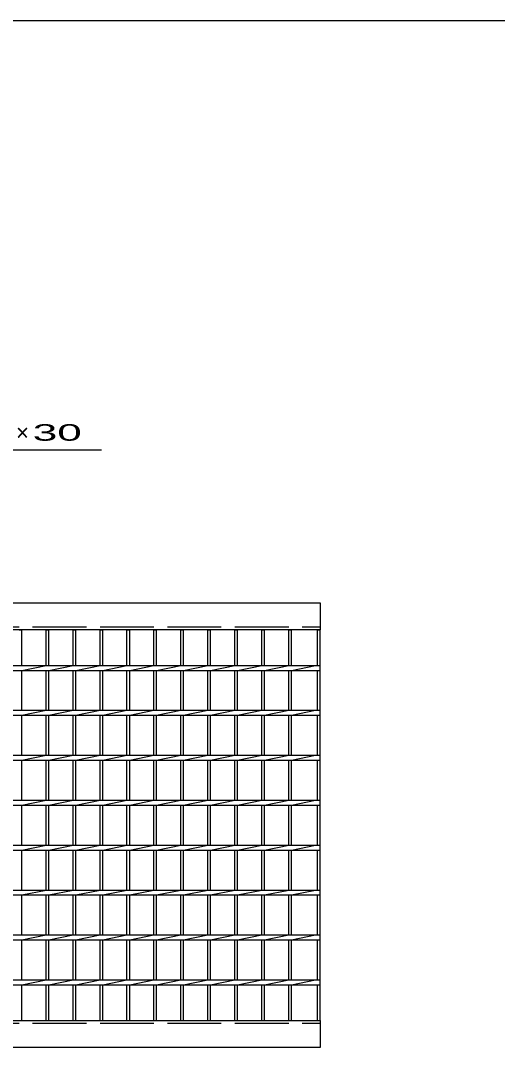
# Model space of a CAD drawing. Units: millimetres, scale not verified. Extents: x -1820 to 1736, y -1282 to 1048.
# Drawn here: x -752 to -222, y -94 to 1048 of the extents above; entities that cross this region are included whole.
import ezdxf
from ezdxf.enums import TextEntityAlignment as Align

# ---------------------------------------------------------------- set-up
doc = ezdxf.new("R2010")
doc.units = ezdxf.units.MM
doc.header["$LTSCALE"] = 10
doc.linetypes.add('DASHED', pattern=[7.5, 6, -1.5])
for name, color, linetype, lineweight in [('0_2', 150, 'Continuous', 25), ('16', 3, 'Continuous', 25), ('22', 4, 'Continuous', 25)]:
    doc.layers.add(name, color=color, linetype=linetype, lineweight=lineweight)
doc.styles.add('ベクトル', font='')
doc.styles.get('ベクトル').set_extended_font_data('ベクトル')

msp = doc.modelspace()

# ---------------------------------------------------------------- linework, layer by layer
at = {"layer": '0_2'}
msp.add_line((-1724, 1048.5), (1736, 1048.5), dxfattribs=at)
at = {"layer": '16'}
for p, q in [((-1414, 400.5), (-419, 400.5)), ((-419, 400.5), (-419, 370.5)), ((-419, 370.5), (-1414, 370.5)), ((-754, 370.5), (-751, 370.5)), ((-751, 330.75), (-751, 370.5)), ((-724, 330.75), (-724, 370.5)), ((-724, 370.5), (-721, 370.5)), ((-721, 330.75), (-721, 370.5)), ((-694, 330.75), (-694, 370.5)), ((-694, 370.5), (-691, 370.5)), ((-691, 330.75), (-691, 370.5)), ((-664, 330.75), (-664, 370.5)), ((-664, 370.5), (-661, 370.5)), ((-661, 330.75), (-661, 370.5)), ((-634, 330.75), (-634, 370.5)), ((-634, 370.5), (-631, 370.5)), ((-631, 330.75), (-631, 370.5)), ((-604, 330.75), (-604, 370.5)), ((-604, 370.5), (-601, 370.5)), ((-601, 330.75), (-601, 370.5)), ((-574, 330.75), (-574, 370.5)), ((-574, 370.5), (-571, 370.5)), ((-571, 330.75), (-571, 370.5)), ((-544, 330.75), (-544, 370.5)), ((-544, 370.5), (-541, 370.5)), ((-541, 330.75), (-541, 370.5)), ((-514, 330.75), (-514, 370.5)), ((-514, 370.5), (-511, 370.5)), ((-511, 330.75), (-511, 370.5)), ((-484, 330.75), (-484, 370.5)), ((-484, 370.5), (-481, 370.5)), ((-481, 330.75), (-481, 370.5)), ((-454, 330.75), (-454, 370.5)), ((-454, 370.5), (-451, 370.5)), ((-451, 330.75), (-451, 370.5)), ((-422, 330.75), (-422, 370.5)), ((-422, 370.5), (-419, 370.5)), ((-419, -64.5), (-419, 370.5)), ((-1414, 330.75), (-419, 330.75)), ((-1414, 325.25), (-419, 325.25)), ((-751, 325.25), (-724, 330.75)), ((-751, 280.75), (-751, 325.25)), ((-724, 280.75), (-724, 325.25)), ((-721, 325.25), (-694, 330.75)), ((-721, 280.75), (-721, 325.25)), ((-694, 280.75), (-694, 325.25)), ((-691, 325.25), (-664, 330.75)), ((-691, 280.75), (-691, 325.25)), ((-664, 280.75), (-664, 325.25)), ((-661, 325.25), (-634, 330.75)), ((-661, 280.75), (-661, 325.25)), ((-634, 280.75), (-634, 325.25)), ((-631, 325.25), (-604, 330.75)), ((-631, 280.75), (-631, 325.25)), ((-604, 280.75), (-604, 325.25)), ((-601, 325.25), (-574, 330.75)), ((-601, 280.75), (-601, 325.25)), ((-574, 280.75), (-574, 325.25)), ((-571, 325.25), (-544, 330.75)), ((-571, 280.75), (-571, 325.25)), ((-544, 280.75), (-544, 325.25)), ((-541, 325.25), (-514, 330.75)), ((-541, 280.75), (-541, 325.25)), ((-514, 280.75), (-514, 325.25)), ((-511, 325.25), (-484, 330.75)), ((-511, 280.75), (-511, 325.25)), ((-484, 280.75), (-484, 325.25)), ((-481, 325.25), (-454, 330.75)), ((-481, 280.75), (-481, 325.25)), ((-454, 280.75), (-454, 325.25)), ((-451, 325.25), (-424, 330.75)), ((-451, 280.75), (-451, 325.25)), ((-422, 280.75), (-422, 325.25)), ((-419, 325.25), (-419, 330.75)), ((-1414, 280.75), (-419, 280.75)), ((-1414, 275.25), (-419, 275.25)), ((-751, 275.25), (-724, 280.75)), ((-751, 230.75), (-751, 275.25)), ((-724, 230.75), (-724, 275.25)), ((-721, 275.25), (-694, 280.75)), ((-721, 230.75), (-721, 275.25)), ((-694, 230.75), (-694, 275.25)), ((-691, 275.25), (-664, 280.75)), ((-691, 230.75), (-691, 275.25)), ((-664, 230.75), (-664, 275.25)), ((-661, 275.25), (-634, 280.75)), ((-661, 230.75), (-661, 275.25)), ((-634, 230.75), (-634, 275.25)), ((-631, 275.25), (-604, 280.75)), ((-631, 230.75), (-631, 275.25)), ((-604, 230.75), (-604, 275.25)), ((-601, 275.25), (-574, 280.75)), ((-601, 230.75), (-601, 275.25)), ((-574, 230.75), (-574, 275.25)), ((-571, 275.25), (-544, 280.75)), ((-571, 230.75), (-571, 275.25)), ((-544, 230.75), (-544, 275.25)), ((-541, 275.25), (-514, 280.75)), ((-541, 230.75), (-541, 275.25)), ((-514, 230.75), (-514, 275.25)), ((-511, 275.25), (-484, 280.75)), ((-511, 230.75), (-511, 275.25)), ((-484, 230.75), (-484, 275.25)), ((-481, 275.25), (-454, 280.75)), ((-481, 230.75), (-481, 275.25)), ((-454, 230.75), (-454, 275.25)), ((-451, 275.25), (-424, 280.75)), ((-451, 230.75), (-451, 275.25)), ((-422, 230.75), (-422, 275.25)), ((-419, 275.25), (-419, 280.75)), ((-1414, 230.75), (-419, 230.75)), ((-751, 225.25), (-724, 230.75)), ((-721, 225.25), (-694, 230.75)), ((-691, 225.25), (-664, 230.75)), ((-661, 225.25), (-634, 230.75)), ((-631, 225.25), (-604, 230.75)), ((-601, 225.25), (-574, 230.75)), ((-571, 225.25), (-544, 230.75)), ((-541, 225.25), (-514, 230.75)), ((-511, 225.25), (-484, 230.75)), ((-481, 225.25), (-454, 230.75)), ((-451, 225.25), (-424, 230.75)), ((-419, 225.25), (-419, 230.75)), ((-1414, 225.25), (-419, 225.25)), ((-751, 180.75), (-751, 225.25)), ((-724, 180.75), (-724, 225.25)), ((-721, 180.75), (-721, 225.25)), ((-694, 180.75), (-694, 225.25)), ((-691, 180.75), (-691, 225.25)), ((-664, 180.75), (-664, 225.25)), ((-661, 180.75), (-661, 225.25)), ((-634, 180.75), (-634, 225.25)), ((-631, 180.75), (-631, 225.25)), ((-604, 180.75), (-604, 225.25)), ((-601, 180.75), (-601, 225.25)), ((-574, 180.75), (-574, 225.25)), ((-571, 180.75), (-571, 225.25)), ((-544, 180.75), (-544, 225.25)), ((-541, 180.75), (-541, 225.25)), ((-514, 180.75), (-514, 225.25)), ((-511, 180.75), (-511, 225.25)), ((-484, 180.75), (-484, 225.25)), ((-481, 180.75), (-481, 225.25)), ((-454, 180.75), (-454, 225.25)), ((-451, 180.75), (-451, 225.25)), ((-422, 180.75), (-422, 225.25)), ((-1414, 180.75), (-419, 180.75)), ((-1414, 175.25), (-419, 175.25)), ((-751, 175.25), (-724, 180.75)), ((-751, 130.75), (-751, 175.25)), ((-724, 130.75), (-724, 175.25)), ((-721, 175.25), (-694, 180.75)), ((-721, 130.75), (-721, 175.25)), ((-694, 130.75), (-694, 175.25)), ((-691, 175.25), (-664, 180.75)), ((-691, 130.75), (-691, 175.25)), ((-664, 130.75), (-664, 175.25)), ((-661, 175.25), (-634, 180.75)), ((-661, 130.75), (-661, 175.25)), ((-634, 130.75), (-634, 175.25)), ((-631, 175.25), (-604, 180.75)), ((-631, 130.75), (-631, 175.25)), ((-604, 130.75), (-604, 175.25)), ((-601, 175.25), (-574, 180.75)), ((-601, 130.75), (-601, 175.25)), ((-574, 130.75), (-574, 175.25)), ((-571, 175.25), (-544, 180.75)), ((-571, 130.75), (-571, 175.25)), ((-544, 130.75), (-544, 175.25)), ((-541, 175.25), (-514, 180.75)), ((-541, 130.75), (-541, 175.25)), ((-514, 130.75), (-514, 175.25)), ((-511, 175.25), (-484, 180.75)), ((-511, 130.75), (-511, 175.25)), ((-484, 130.75), (-484, 175.25)), ((-481, 175.25), (-454, 180.75)), ((-481, 130.75), (-481, 175.25)), ((-454, 130.75), (-454, 175.25)), ((-451, 175.25), (-424, 180.75)), ((-451, 130.75), (-451, 175.25)), ((-422, 130.75), (-422, 175.25)), ((-419, 175.25), (-419, 180.75)), ((-1414, 130.75), (-419, 130.75)), ((-751, 125.25), (-724, 130.75)), ((-721, 125.25), (-694, 130.75)), ((-691, 125.25), (-664, 130.75)), ((-661, 125.25), (-634, 130.75)), ((-631, 125.25), (-604, 130.75)), ((-601, 125.25), (-574, 130.75)), ((-571, 125.25), (-544, 130.75)), ((-541, 125.25), (-514, 130.75)), ((-511, 125.25), (-484, 130.75)), ((-481, 125.25), (-454, 130.75)), ((-451, 125.25), (-424, 130.75)), ((-419, 125.25), (-419, 130.75)), ((-1414, 125.25), (-419, 125.25)), ((-751, 80.75), (-751, 125.25)), ((-724, 80.75), (-724, 125.25)), ((-721, 80.75), (-721, 125.25)), ((-694, 80.75), (-694, 125.25)), ((-691, 80.75), (-691, 125.25)), ((-664, 80.75), (-664, 125.25)), ((-661, 80.75), (-661, 125.25)), ((-634, 80.75), (-634, 125.25)), ((-631, 80.75), (-631, 125.25)), ((-604, 80.75), (-604, 125.25)), ((-601, 80.75), (-601, 125.25)), ((-574, 80.75), (-574, 125.25)), ((-571, 80.75), (-571, 125.25)), ((-544, 80.75), (-544, 125.25)), ((-541, 80.75), (-541, 125.25)), ((-514, 80.75), (-514, 125.25)), ((-511, 80.75), (-511, 125.25)), ((-484, 80.75), (-484, 125.25)), ((-481, 80.75), (-481, 125.25)), ((-454, 80.75), (-454, 125.25)), ((-451, 80.75), (-451, 125.25)), ((-422, 80.75), (-422, 125.25)), ((-1414, 80.75), (-419, 80.75)), ((-751, 75.25), (-724, 80.75)), ((-721, 75.25), (-694, 80.75)), ((-691, 75.25), (-664, 80.75)), ((-661, 75.25), (-634, 80.75)), ((-631, 75.25), (-604, 80.75)), ((-601, 75.25), (-574, 80.75)), ((-571, 75.25), (-544, 80.75)), ((-541, 75.25), (-514, 80.75)), ((-511, 75.25), (-484, 80.75)), ((-481, 75.25), (-454, 80.75)), ((-451, 75.25), (-424, 80.75)), ((-419, 75.25), (-419, 80.75)), ((-1414, 75.25), (-419, 75.25)), ((-751, 30.75), (-751, 75.25)), ((-724, 30.75), (-724, 75.25)), ((-721, 30.75), (-721, 75.25)), ((-694, 30.75), (-694, 75.25)), ((-691, 30.75), (-691, 75.25)), ((-664, 30.75), (-664, 75.25)), ((-661, 30.75), (-661, 75.25)), ((-634, 30.75), (-634, 75.25)), ((-631, 30.75), (-631, 75.25)), ((-604, 30.75), (-604, 75.25)), ((-601, 30.75), (-601, 75.25)), ((-574, 30.75), (-574, 75.25)), ((-571, 30.75), (-571, 75.25)), ((-544, 30.75), (-544, 75.25)), ((-541, 30.75), (-541, 75.25)), ((-514, 30.75), (-514, 75.25)), ((-511, 30.75), (-511, 75.25)), ((-484, 30.75), (-484, 75.25)), ((-481, 30.75), (-481, 75.25)), ((-454, 30.75), (-454, 75.25)), ((-451, 30.75), (-451, 75.25)), ((-422, 30.75), (-422, 75.25)), ((-1414, 30.75), (-419, 30.75)), ((-1414, 25.25), (-419, 25.25)), ((-751, 25.25), (-724, 30.75)), ((-751, -19.25), (-751, 25.25)), ((-724, -19.25), (-724, 25.25)), ((-721, 25.25), (-694, 30.75)), ((-721, -19.25), (-721, 25.25)), ((-694, -19.25), (-694, 25.25)), ((-691, 25.25), (-664, 30.75)), ((-691, -19.25), (-691, 25.25)), ((-664, -19.25), (-664, 25.25)), ((-661, 25.25), (-634, 30.75)), ((-661, -19.25), (-661, 25.25)), ((-634, -19.25), (-634, 25.25)), ((-631, 25.25), (-604, 30.75)), ((-631, -19.25), (-631, 25.25)), ((-604, -19.25), (-604, 25.25)), ((-601, 25.25), (-574, 30.75)), ((-601, -19.25), (-601, 25.25)), ((-574, -19.25), (-574, 25.25)), ((-571, 25.25), (-544, 30.75)), ((-571, -19.25), (-571, 25.25)), ((-544, -19.25), (-544, 25.25)), ((-541, 25.25), (-514, 30.75)), ((-541, -19.25), (-541, 25.25)), ((-514, -19.25), (-514, 25.25)), ((-511, 25.25), (-484, 30.75)), ((-511, -19.25), (-511, 25.25)), ((-484, -19.25), (-484, 25.25)), ((-481, 25.25), (-454, 30.75)), ((-481, -19.25), (-481, 25.25)), ((-454, -19.25), (-454, 25.25)), ((-451, 25.25), (-424, 30.75)), ((-451, -19.25), (-451, 25.25)), ((-422, -19.25), (-422, 25.25)), ((-419, 25.25), (-419, 30.75)), ((-1414, -19.25), (-419, -19.25)), ((-751, -24.75), (-724, -19.25)), ((-721, -24.75), (-694, -19.25)), ((-691, -24.75), (-664, -19.25)), ((-661, -24.75), (-634, -19.25)), ((-631, -24.75), (-604, -19.25)), ((-601, -24.75), (-574, -19.25)), ((-571, -24.75), (-544, -19.25)), ((-541, -24.75), (-514, -19.25)), ((-511, -24.75), (-484, -19.25)), ((-481, -24.75), (-454, -19.25)), ((-451, -24.75), (-424, -19.25)), ((-419, -24.75), (-419, -19.25)), ((-1414, -24.75), (-419, -24.75)), ((-751, -64.5), (-751, -24.75)), ((-724, -64.5), (-724, -24.75)), ((-721, -64.5), (-721, -24.75)), ((-694, -64.5), (-694, -24.75)), ((-691, -64.5), (-691, -24.75)), ((-664, -64.5), (-664, -24.75)), ((-661, -64.5), (-661, -24.75)), ((-634, -64.5), (-634, -24.75)), ((-631, -64.5), (-631, -24.75)), ((-604, -64.5), (-604, -24.75)), ((-601, -64.5), (-601, -24.75)), ((-574, -64.5), (-574, -24.75)), ((-571, -64.5), (-571, -24.75)), ((-544, -64.5), (-544, -24.75)), ((-541, -64.5), (-541, -24.75)), ((-514, -64.5), (-514, -24.75)), ((-511, -64.5), (-511, -24.75)), ((-484, -64.5), (-484, -24.75)), ((-481, -64.5), (-481, -24.75)), ((-454, -64.5), (-454, -24.75)), ((-451, -64.5), (-451, -24.75)), ((-422, -64.5), (-422, -24.75)), ((-1414, -64.5), (-419, -64.5)), ((-754, -64.5), (-751, -64.5)), ((-724, -64.5), (-721, -64.5)), ((-694, -64.5), (-691, -64.5)), ((-664, -64.5), (-661, -64.5)), ((-634, -64.5), (-631, -64.5)), ((-604, -64.5), (-601, -64.5)), ((-574, -64.5), (-571, -64.5)), ((-544, -64.5), (-541, -64.5)), ((-514, -64.5), (-511, -64.5)), ((-484, -64.5), (-481, -64.5)), ((-454, -64.5), (-451, -64.5)), ((-422, -64.5), (-419, -64.5)), ((-419, -64.5), (-419, -94.5)), ((-419, -94.5), (-1414, -94.5))]:
    msp.add_line(p, q, dxfattribs=at)
at = {"layer": '16', "linetype": 'DASHED'}
for p, q in [((-1414, 373.5), (-419, 373.5)), ((-1414, -67.5), (-419, -67.5))]:
    msp.add_line(p, q, dxfattribs=at)
at = {"layer": '22'}
msp.add_line((-1102.5, 570.5), (-662.5, 570.5), dxfattribs=at)

# ---------------------------------------------------------------- texts
at = {"layer": '22', "color": 2, "style": 'ベクトル'}
msp.add_text('×', height=18.33, dxfattribs=at).set_placement((-757.5, 590), align=Align.MIDDLE_LEFT)
at = {"layer": '22', "color": 2, "style": 'ベクトル', "width": 2}
msp.add_text(' 30 ', height=18.33, dxfattribs=at).set_placement((-752.5, 590), align=Align.MIDDLE_LEFT)

doc.saveas('drawing.dxf')
